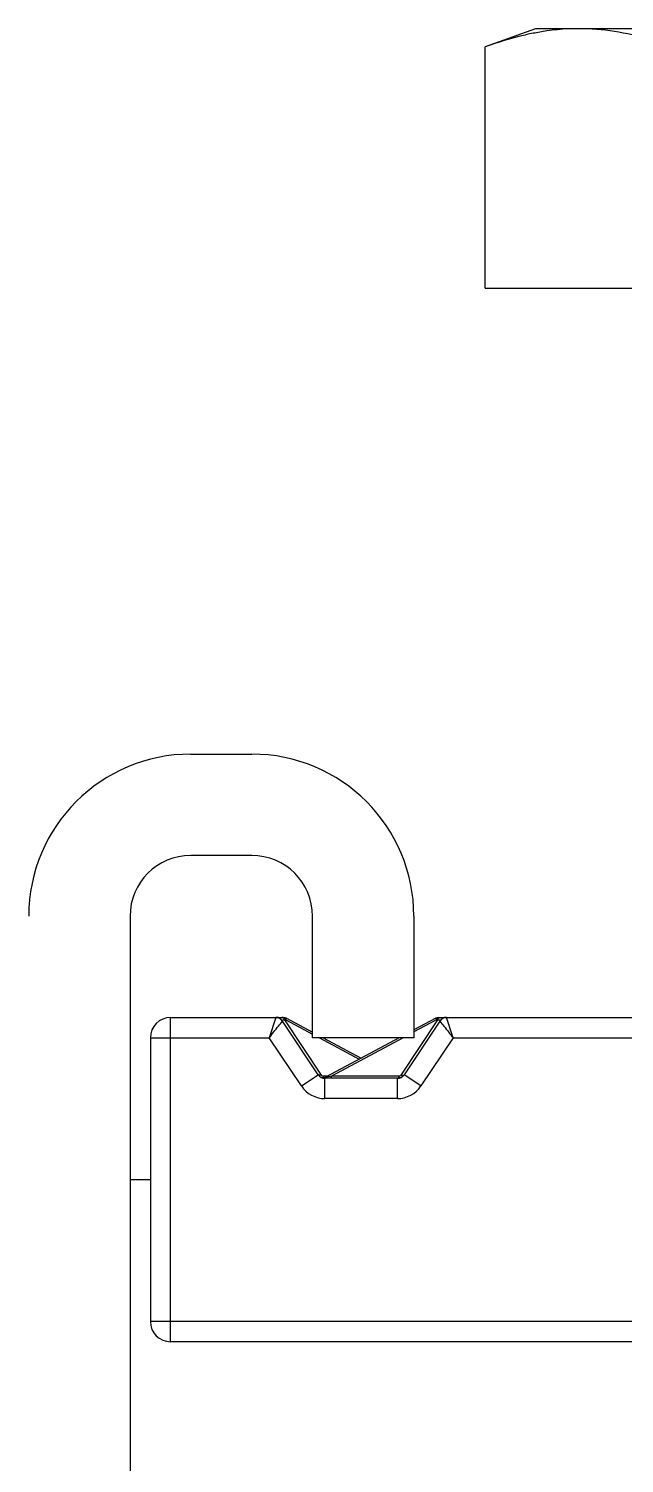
# Model space of a CAD drawing. Extents: x 27938 to 1507990, y 110129 to 923079.
# Drawn here: x 486060.3 to 486231, y 382365.2 to 382776.4 of the extents above; entities that cross this region are included whole.
import ezdxf

# ---------------------------------------------------------------- set-up
doc = ezdxf.new("R2010")
doc.units = 0
doc.header["$LTSCALE"] = 1000
doc.header["$MEASUREMENT"] = 0

msp = doc.modelspace()

# ---------------------------------------------------------------- linework, layer by layer
at = {"linetype": 'Continuous'}
for p, q in [((486205.54, 382776.43), (486191.16, 382771.2)), ((486391.39, 382776.43), (486205.54, 382776.43)), ((486191.16, 382702.09), (486191.16, 382771.2)), ((486191.16, 382702.09), (486405.77, 382702.09)), ((486106.8, 382568.51), (486124.23, 382568.51)), ((486124.23, 382539.47), (486106.8, 382539.47)), ((486089.38, 382522.04), (486089.38, 382138.71)), ((486141.65, 382487.19), (486141.65, 382522.04)), ((486170.69, 382522.04), (486170.69, 382487.19)), ((486101, 382400.07), (486101, 382493)), ((486101, 382493), (486131.12, 382493)), ((486131.12, 382493), (486129.25, 382487.19)), ((486131.15, 382493), (486133.41, 382493)), ((486131.88, 382493), (486131.24, 382493)), ((486133, 382493), (486132.88, 382493)), ((486143.29, 382476.61), (486133.05, 382491.97)), ((486133.59, 382492.35), (486144.15, 382476.49)), ((486133.59, 382492.35), (486133.99, 382492.35)), ((486133.87, 382492.64), (486133.97, 382492.4)), ((486133.99, 382492.35), (486134.23, 382492.8)), ((486133.99, 382492.35), (486141.65, 382488.24)), ((486134.23, 382492.8), (486141.65, 382488.82)), ((486167.03, 382476.49), (486177.6, 382492.34)), ((486178.13, 382491.97), (486167.9, 382476.61)), ((486176.95, 382492.8), (486170.69, 382489.44)), ((486177.19, 382492.34), (486170.69, 382488.86)), ((486176.95, 382492.8), (486177.19, 382492.34)), ((486177.19, 382492.34), (486177.6, 382492.34)), ((486177.31, 382492.64), (486177.21, 382492.4)), ((486177.77, 382493), (486180.03, 382493)), ((486180.02, 382493), (486179.42, 382493)), ((486180.07, 382493), (486418.73, 382493)), ((486181.93, 382487.19), (486180.07, 382493)), ((486095.19, 382487.19), (486095.19, 382405.88)), ((486095.19, 382487.19), (486129.25, 382487.19)), ((486138.45, 382473.39), (486129.25, 382487.19)), ((486170.69, 382487.19), (486141.65, 382487.19)), ((486143.61, 382487.19), (486155.05, 382481.06)), ((486144.69, 382487.19), (486155.59, 382481.35)), ((486166.49, 382487.19), (486145.59, 382476)), ((486167.58, 382487.19), (486147.12, 382476.23)), ((486181.93, 382487.19), (486172.73, 382473.39)), ((486181.93, 382487.19), (486415, 382487.19)), ((486138.45, 382473.39), (486143.29, 382476.61)), ((486146.04, 382476.23), (486144.64, 382476.23)), ((486145.22, 382469.77), (486145.22, 382475.58)), ((486165.96, 382475.58), (486145.22, 382475.58)), ((486146.13, 382476), (486145.95, 382475.96)), ((486146.58, 382476.11), (486146.13, 382476)), ((486147.12, 382476.23), (486146.58, 382476.11)), ((486166.55, 382476.23), (486147.12, 382476.23)), ((486165.96, 382469.77), (486165.96, 382475.58)), ((486172.73, 382473.39), (486167.9, 382476.61)), ((486165.96, 382469.77), (486145.22, 382469.77)), ((486089.38, 382446.54), (486095.19, 382446.54)), ((486437.86, 382405.88), (486095.19, 382405.88)), ((486495.94, 382400.07), (486101, 382400.07))]:
    msp.add_line(p, q, dxfattribs=at)
for centre, radius, start, end in [((486106.8, 382522.04), 46.46, 90, 180), ((486124.23, 382522.04), 46.46, 0, 90), ((486106.8, 382522.04), 17.42, 90, 180), ((486124.23, 382522.04), 17.42, 0, 90), ((486101, 382487.19), 5.81, 90, 180), ((486131.12, 382490.68), 2.32, 33.6901, 90), ((486133.41, 382491.26), 1.74, 61.8161, 90), ((486132.73, 382492.01), 1.3, 28.7138, 31.9), ((486131.91, 382491.64), 2.2, 18.7744, 20.2094), ((486177.77, 382491.26), 1.74, 90, 118.1839), ((486179.27, 382491.64), 2.2, 159.7941, 161.2334), ((486178.45, 382492.01), 1.3, 148.1081, 151.2843), ((486180.07, 382490.68), 2.32, 90, 146.3099), ((486145.22, 382477.9), 2.32, 213.6901, 270), ((486144.77, 382477.53), 1.74, 219.7533, 298.1839), ((486165.96, 382477.9), 2.32, 270, 326.3099), ((486166.41, 382477.53), 1.74, 274.2749, 313.9112), ((486145.22, 382477.9), 8.13, 213.6901, 270), ((486165.96, 382477.9), 8.13, 270, 326.3099), ((486101, 382405.88), 5.81, 180, 270)]:
    msp.add_arc(centre, radius, start, end, dxfattribs=at)
for points, knots in [([(486205.78, 382775.28), (486204.55, 382775.06), (486199.59, 382774.01), (486194.74, 382772.5), (486191.16, 382771.2)], [0, 0, 0, 0, 0.246984, 1, 1, 1, 1]), ([(486244.82, 382771.2), (486242.62, 382772), (486233.96, 382774.88), (486224.79, 382776.43), (486217.99, 382776.43)], [0, 0, 0, 0, 0.255699, 1, 1, 1, 1]), ([(486129.25, 382487.19), (486130.13, 382488.31), (486131.35, 382489.93), (486132.71, 382491.45), (486133.05, 382491.97)], [0, 0, 0, 0, 0.698346, 1, 1, 1, 1]), ([(486133.05, 382491.97), (486132.99, 382492.05), (486132.9, 382492.46), (486133.39, 382492.38), (486133.59, 382492.35)], [0, 0, 0, 0, 0.346904, 1, 1, 1, 1]), ([(486133.22, 382492.92), (486133.19, 382492.95), (486133.12, 382492.99), (486133.04, 382493), (486133, 382493)], [0, 0, 0, 0, 0.519543, 1, 1, 1, 1]), ([(486133.59, 382492.35), (486133.56, 382492.41), (486133.48, 382492.62), (486133.35, 382492.83), (486133.22, 382492.92)], [0, 0, 0, 0, 0.29815, 1, 1, 1, 1]), ([(486177.6, 382492.34), (486177.62, 382492.41), (486177.7, 382492.62), (486177.83, 382492.83), (486177.96, 382492.92)], [0, 0, 0, 0, 0.298151, 1, 1, 1, 1]), ([(486177.6, 382492.34), (486177.79, 382492.38), (486178.28, 382492.46), (486178.19, 382492.05), (486178.13, 382491.97)], [0, 0, 0, 0, 0.652586, 1, 1, 1, 1]), ([(486177.96, 382492.92), (486177.99, 382492.95), (486178.06, 382492.99), (486178.14, 382493), (486178.18, 382493)], [0, 0, 0, 0, 0.519447, 1, 1, 1, 1]), ([(486178.13, 382491.97), (486178.47, 382491.45), (486179.83, 382489.93), (486181.05, 382488.31), (486181.93, 382487.19)], [0, 0, 0, 0, 0.301655, 1, 1, 1, 1]), ([(486143.47, 382476.47), (486143.43, 382476.49), (486143.36, 382476.52), (486143.31, 382476.58), (486143.29, 382476.61)], [0, 0, 0, 0, 0.522211, 1, 1, 1, 1]), ([(486144.15, 382476.49), (486144.09, 382476.48), (486143.86, 382476.43), (486143.62, 382476.42), (486143.47, 382476.47)], [0, 0, 0, 0, 0.298572, 1, 1, 1, 1]), ([(486147.12, 382476.23), (486147.09, 382476.14), (486146.99, 382475.87), (486146.74, 382475.58), (486146.54, 382475.58)], [0, 0, 0, 0, 0.333363, 1, 1, 1, 1]), ([(486166.55, 382476.23), (486166.51, 382476.14), (486166.41, 382475.87), (486166.16, 382475.58), (486165.96, 382475.58)], [0, 0, 0, 0, 0.333363, 1, 1, 1, 1]), ([(486167.03, 382476.49), (486167.13, 382476.47), (486167.41, 382476.41), (486167.79, 382476.45), (486167.9, 382476.61)], [0, 0, 0, 0, 0.33351, 1, 1, 1, 1])]:
    msp.add_open_spline(points, degree=3, knots=knots, dxfattribs=at)
for points in [[(486217.99, 382776.43), (486213.9, 382776.43), (486209.8, 382776.03), (486205.78, 382775.28)], [(486133.41, 382493), (486133.58, 382493), (486133.74, 382492.84), (486133.83, 382492.7)], [(486177.77, 382493), (486177.6, 382493), (486177.44, 382492.84), (486177.35, 382492.7)], [(486144.64, 382476.23), (486144.45, 382476.23), (486144.25, 382476.34), (486144.15, 382476.49)], [(486144.64, 382476.23), (486144.69, 382476.08), (486144.75, 382475.93), (486144.85, 382475.81)], [(486145.95, 382475.96), (486145.82, 382475.81), (486145.66, 382475.68), (486145.48, 382475.62)], [(486145.95, 382475.96), (486145.84, 382475.92), (486145.69, 382475.93), (486145.59, 382476)], [(486167.03, 382476.49), (486166.93, 382476.34), (486166.73, 382476.23), (486166.55, 382476.23)]]:
    msp.add_open_spline(points, degree=3, dxfattribs=at)

doc.saveas('drawing.dxf')
